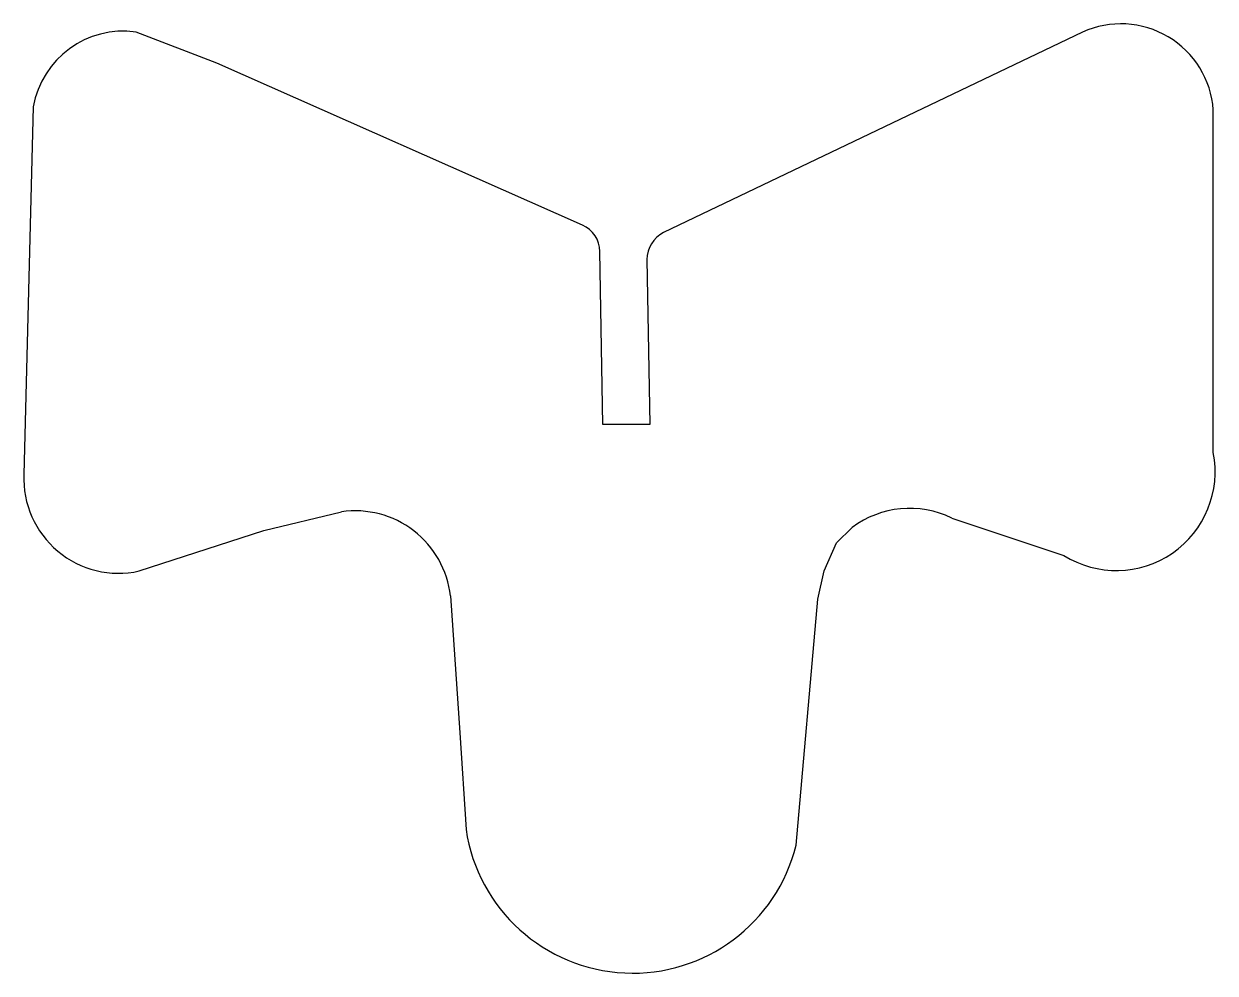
# Model space of a CAD drawing. Extents: x 0 to 40.7, y 0 to 32.4.
import ezdxf

# ---------------------------------------------------------------- set-up
doc = ezdxf.new("R2010")
doc.units = 0
doc.layers.add('WHITE', color=7, linetype='CONTINUOUS')

msp = doc.modelspace()

# ---------------------------------------------------------------- linework, layer by layer
at = {"layer": 'WHITE', "linetype": 'CONTINUOUS'}
for p, q in [((6.590542, 31.036575), (3.828042, 32.099075)), ((36.128042, 32.099075), (21.832094, 25.257442)), ((19.063842, 25.515606), (6.590542, 31.036575)), ((0.321792, 29.549075), (0.003042, 17.011575)), ((40.590542, 17.755325), (40.590542, 29.442825)), ((19.759062, 18.711575), (19.658951, 24.618124)), ((21.263921, 24.338471), (21.359292, 18.711575)), ((21.359292, 18.711575), (19.759062, 18.711575)), ((8.184292, 15.099075), (10.840542, 15.736575)), ((31.665542, 15.524075), (35.490542, 14.249075)), ((3.934292, 13.717825), (8.184292, 15.099075)), ((27.734292, 14.674075), (28.265542, 15.205325)), ((27.309292, 13.717825), (27.734292, 14.674075)), ((27.096792, 12.761575), (27.309292, 13.717825)), ((14.559292, 12.867825), (14.878042, 8.192825)), ((26.353042, 4.367825), (27.096792, 12.761575)), ((14.878042, 8.192825), (15.090542, 4.899075))]:
    msp.add_line(p, q, dxfattribs=at)
for centre, radius, start, end in [((3.393566, 29.010933), 3.118556, 81.991516, 170.063231), ((37.431995, 29.213091), 3.166891, 4.160029, 114.314532), ((18.659095, 24.601177), 1, 0.971022, 66.124719), ((22.263777, 24.355417), 1, 115.574445, 180.971022), ((37.28101, 17.106974), 3.372442, -122.067049, 11.084095), ((3.231036, 16.871398), 3.231036, 177.513468, 282.571434), ((11.305182, 12.49421), 3.275488, 6.549637, 98.155122), ((30.229984, 12.543983), 3.307835, 64.279137, 126.432513), ((20.774299, 5.746598), 5.746598, -171.518932, -13.882327)]:
    msp.add_arc(centre, radius, start, end, dxfattribs=at)

doc.saveas('drawing.dxf')
